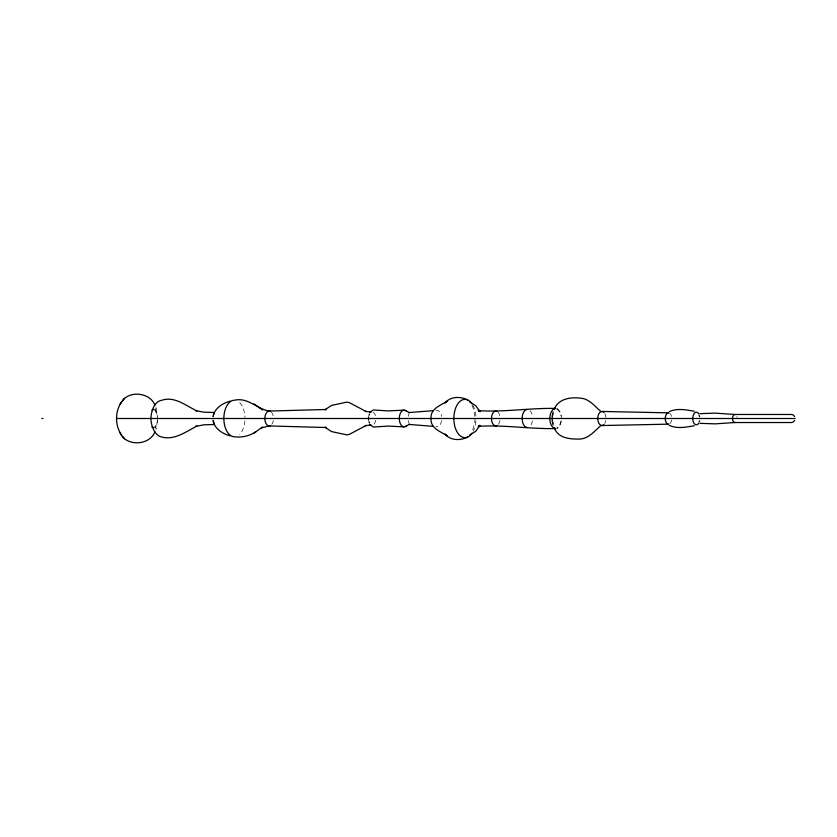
<?xml version="1.0" encoding="UTF-8"?>
<svg xmlns="http://www.w3.org/2000/svg" width="837" height="837" viewBox="0 0 837 837"><rect width="100%" height="100%" fill="white"/><g stroke="black" fill="none" stroke-linecap="round" stroke-linejoin="round"><path stroke-width="0.63" stroke-dasharray="4.18 3.14" d="M157.482 418.5L157.23 421.89L155.274 427.749L156.833 424.715L154.552 426.996M157.482 420.781L155.954 429.517M475.102 418.5L474.736 423.302L472.392 430.647M561.062 420.969L559.639 425.248L557.16 427.728M698.78 422.015L699.24 420.99M154.688 409.743L156.09 408.728M556.364 408.937L557.62 408.916M556.364 428.063L557.62 428.084M557.16 409.272L559.639 411.752L561.062 416.031M154.552 410.004L156.833 412.285L155.274 409.251L157.398 417.37M154.688 427.257L156.09 428.272M698.78 414.985L699.523 417.213M471.963 405.39L473.669 409.23L475.018 417.297M155.954 407.483L157.565 417.36M557.149 408.78A10.065 5.817 -90 0 1 561.46 418.5M561.261 421.105A10.065 5.817 -90 0 1 557.149 428.22M604.743 413.509A7.052 4.08 -90 0 1 605.936 418.5M605.8 420.331A7.052 4.08 -90 0 1 604.743 423.491M669.349 413.039A5.65 3.264 -90 0 1 671.766 418.5M671.661 419.965A5.65 3.264 -90 0 1 669.349 423.961M736.863 416.481A4.028 2.333 -90 0 1 737.094 417.454M699.544 415.34A6.319 3.651 -90 0 1 699.91 416.868M699.91 420.132A6.319 3.651 -90 0 1 699.544 421.66M529.957 410.695A9.019 5.21 -90 0 1 532.384 416.167M532.384 420.833A9.019 5.21 -90 0 1 531.035 424.872M497.921 412.055A7.439 4.3 -90 0 1 499.93 416.575M499.93 420.425A7.439 4.3 -90 0 1 497.921 424.945M472.759 404.951A19.167 11.08 -90 0 1 475.981 417.255M475.908 421.001A19.167 11.08 -90 0 1 473.25 431.139M435.941 410.674A8.098 4.677 -90 0 1 441.664 416.407M441.664 420.592A8.098 4.677 -90 0 1 435.941 426.326M408.299 414.315A8.37 4.834 -90 0 1 408.78 416.334M408.78 420.666A8.37 4.834 -90 0 1 408.299 422.685M373.135 412.338A6.382 3.693 -90 0 1 375.74 416.847M375.74 420.153A6.382 3.693 -90 0 1 373.135 424.662M271.272 412.055A7.439 4.3 -90 0 1 273.28 416.575M273.28 420.425A7.439 4.3 -90 0 1 271.272 424.945M239.696 402.67A18.268 10.557 -90 0 1 244.959 417.307M244.885 420.885A18.268 10.557 -90 0 1 239.696 434.33"/><path stroke-width="1.26" d="M121.637 435.094C114.836 425.667 114.836 411.333 121.637 401.906M214.387 424.516L203.925 424.809L195.659 426.389L196.841 426.117C185.312 432.08 172.82 441.643 159.197 436.182C153.359 432.53 151.204 425.029 150.838 418.5C151.33 411.469 153.851 401.561 161.939 400.191C174.766 396.037 185.95 405.767 196.841 410.883L195.659 410.611L203.925 412.191L214.387 412.484M213.205 415.958L213.1 416.617C214.22 408.383 222.788 403.068 230.206 401.143M553.048 411.909L552.022 418.5L553.048 425.091M552.274 416.02L552.828 413.708M154.939 431.798C149.624 445.682 126.23 446.78 120.047 432.98M213.519 414.849L214.188 413.342M479.873 425.238L475.793 431.296L469.567 435.104M794.679 420.477L793.162 422.078L791.436 422.528L734.844 422.528L715.279 423.857L700.088 423.334M554.251 409.178C558.75 397.753 572.906 396.633 583.441 398.621C590.838 400.536 595.473 407.064 601.154 411.668M122.495 400.766C130.07 390.199 150.346 392.794 154.939 405.202M120.047 404.02L124.441 398.182M369.797 412.463L373.281 409.973L388.431 410.915L404.114 410.13M479.674 425.552L478.482 427.132L479.768 425.907M601.154 425.332C594.856 430.72 589.217 438.117 580.355 439.08C570.489 439.216 558.248 438.64 554.251 427.822M213.665 413.279L214.502 412.683M261.228 427.937L270.236 425.688A7.439 4.3 -90 0 1 264.827 418.5A7.439 4.3 -90 0 1 270.236 411.312C257.618 409.596 248.191 396.968 234.423 400.232A18.268 10.557 -90 0 0 223.856 418.5A18.268 10.557 -90 0 0 234.423 436.768C241.977 437.803 249.824 435.899 256.091 431.599M253.977 433.106L262.588 426.964M405.37 426.588L409.523 424.213L408.634 424.411L433.378 426.347M669.213 411.668C677.112 407.901 686.078 409.889 694.312 411.239M151.915 410.004L154.008 409.366M467.799 437.019C460.319 440.764 450.787 440.785 444.991 434.11L447.502 435.92C440.879 431.714 430.155 428.377 431.034 418.5C430.155 408.623 440.879 405.286 447.502 401.08L444.991 402.89C450.787 396.215 460.319 396.236 467.799 399.981M479.329 426.085L478.157 426.357C504.041 424.641 529.769 429.14 555.642 428.565A10.065 5.817 -90 0 1 549.825 418.5A10.065 5.817 -90 0 1 555.642 408.435C529.769 407.86 504.041 412.359 478.157 410.643L479.329 410.915M694.312 425.761C686.078 427.111 677.112 429.099 669.213 425.332M371.021 425.008L365.214 425.656L366.282 425.405L349.385 434.34L346.936 434.895L331.536 431.578L324.955 427.215L326.304 427.529L269.127 425.939M433.378 410.653L408.634 412.589L409.523 412.787L405.37 410.412M700.088 413.666L715.279 413.143L734.844 414.472L791.436 414.472L793.162 414.922L794.679 416.523M269.127 411.061L326.304 409.471L324.955 409.785L331.536 405.422L346.936 402.105L349.385 402.66L366.282 411.595L365.214 411.344L371.021 411.992M601.855 425.552L668.501 424.15A5.65 3.264 -90 0 1 665.237 418.5A5.65 3.264 -90 0 1 668.501 412.85L601.855 411.448M41.85 418.5L43.022 418.5M116.584 418.5L150.555 418.5M150.838 418.5L795.15 418.5M404.114 426.87L388.431 426.085L373.281 427.027L369.797 424.537M230.206 435.857C222.799 433.932 214.209 428.617 213.1 420.383L214.188 423.658M151.915 426.996L154.008 427.634M469.567 401.896L475.793 405.704L479.873 411.762M262.588 410.036L253.977 403.894M213.665 423.721L214.502 424.317M479.768 411.093L478.482 409.868L479.674 411.448M122.495 436.234L124.441 438.818M552.274 420.98L552.828 423.292M698.968 422.967A6.319 3.651 -90 0 1 693.8 422.967A6.319 3.651 -90 0 1 693.8 414.033A6.319 3.651 -90 0 1 698.968 414.033M472.047 433.179A19.167 11.08 -90 0 1 456.876 431.651A19.167 11.08 -90 0 1 456.876 405.349A19.167 11.08 -90 0 1 472.047 403.821M603.895 424.61A7.052 4.08 -90 0 1 597.785 418.5A7.052 4.08 -90 0 1 603.895 412.39M406.531 425.751A8.37 4.834 -90 0 1 399.28 418.5A8.37 4.834 -90 0 1 406.531 411.249M527.352 427.519A9.019 5.21 -90 0 1 522.142 418.5A9.019 5.21 -90 0 1 527.352 409.481M496.885 425.688A7.439 4.3 -90 0 1 491.476 418.5A7.439 4.3 -90 0 1 496.885 411.312M735.451 422.392A4.028 2.333 -90 0 1 732.511 418.5A4.028 2.333 -90 0 1 735.451 414.608M369.577 423.009A6.382 3.693 -90 0 1 368.991 421.691M368.615 420.153A6.382 3.693 -90 0 1 368.615 416.847M368.991 415.309A6.382 3.693 -90 0 1 369.577 413.991"/></g></svg>
